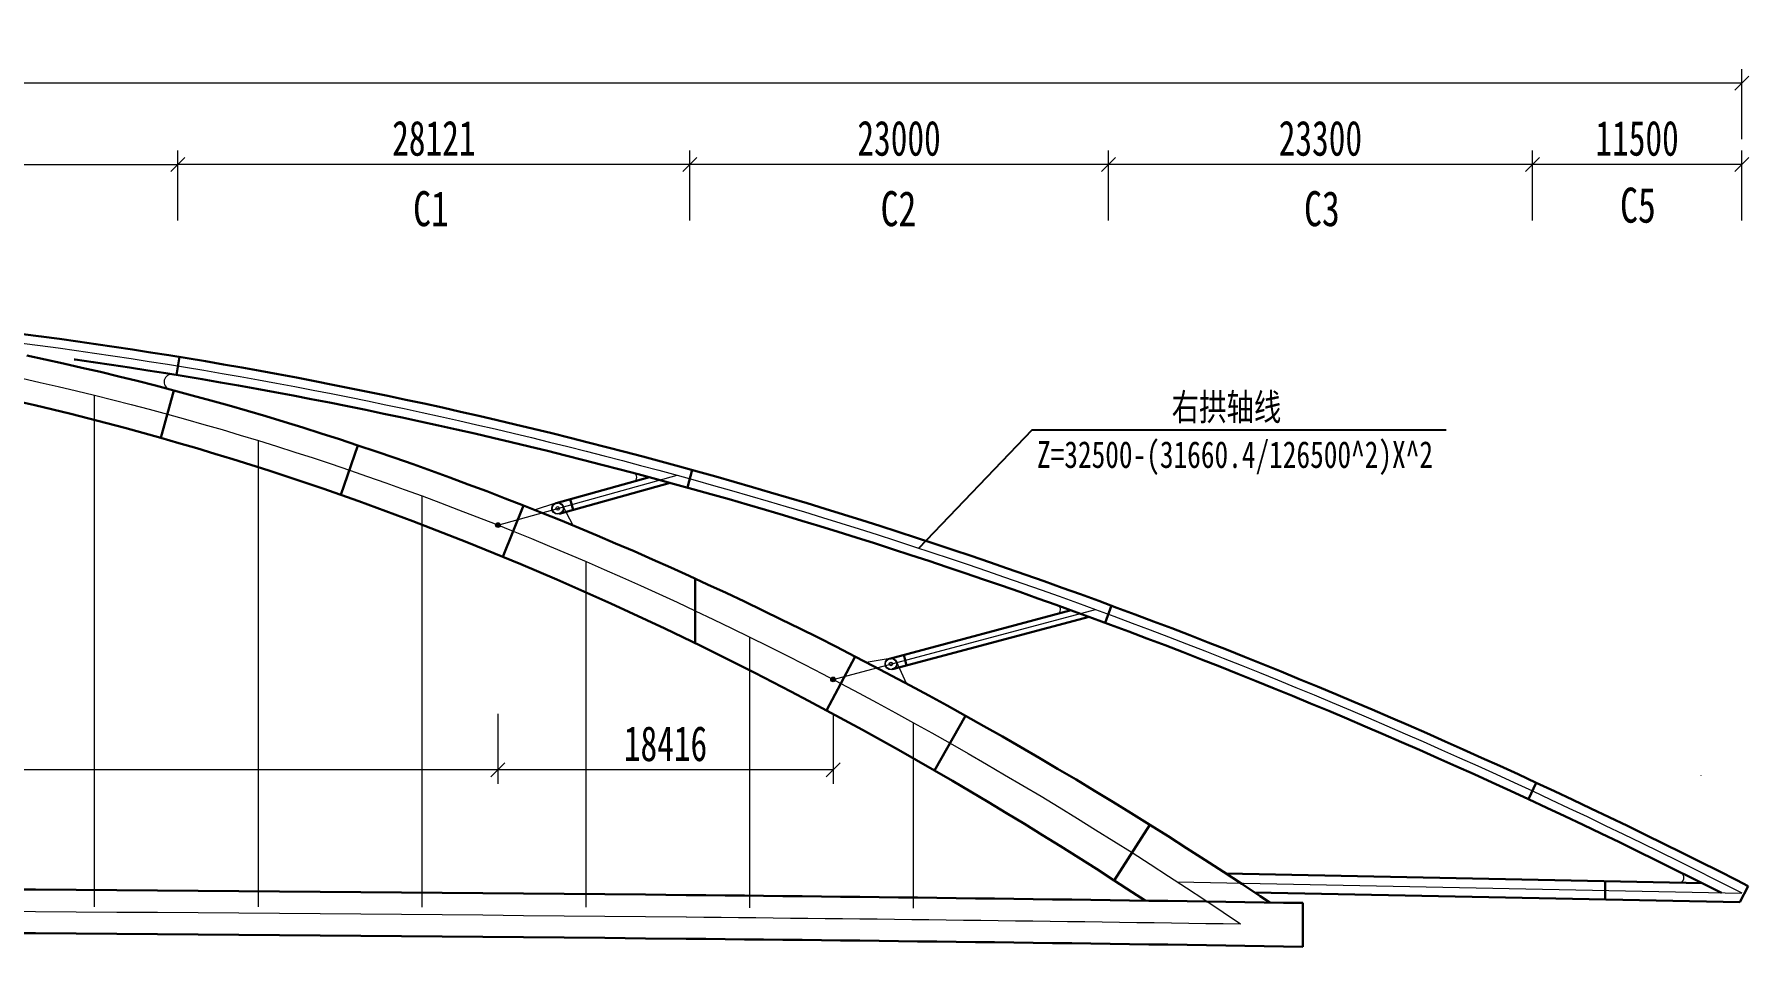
# Model space of a CAD drawing. Header units: millimetres. Extents: x -107417 to 789443, y 114680 to 345248.
# Drawn here: x 405326 to 499525, y 187488 to 237581 of the extents above; entities that cross this region are included whole.
import ezdxf
from ezdxf.enums import TextEntityAlignment as Align

# ---------------------------------------------------------------- set-up
doc = ezdxf.new("R2010")
doc.units = ezdxf.units.MM
doc.linetypes.add('CENTER2', pattern=[28.575, 19.05, -3.175, 3.175, -3.175])
doc.layers.get('Defpoints').update_dxf_attribs({"color": 8})
for name, color, linetype, lineweight in [('中心线', 2, 'CENTER2', 15), ('标注', 4, 'Continuous', 13), ('桥 构造粗实', 1, 'Continuous', 30), ('细实线', 4, 'Continuous', 15)]:
    doc.layers.add(name, color=color, linetype=linetype, lineweight=lineweight)
doc.styles.add('111', font='仿宋_GB2312.TTF', dxfattribs={"width": 0.7})
doc.styles.add('仿宋_GB2312', font='仿宋_GB2312.TTF', dxfattribs={"width": 0.75})
doc.dimstyles.new('200', dxfattribs={"dimscale": 0, "dimtxt": 2.5, "dimasz": 1, "dimexe": 1, "dimexo": 1, "dimgap": 0.6, "dimtad": 1, "dimdec": 0, "dimdsep": 46, "dimtxsty": '111', "dimblk": 'OBLIQUE', "dimcen": 0, "dimclrd": 4, "dimclre": 4, "dimclrt": 4, "dimadec": 1, "dimazin": 2, "dimtfac": 1, "dimtdec": 0, "dimtix": 1, "dimtmove": 2, "dimatfit": 3, "dimfxl": 4, "dimfxlon": 1, "dimtolj": 1, "dimlwd": -1, "dimlwe": -1, "dimarcsym": 0})

# ---------------------------------------------------------------- blocks, each defined once
blk = doc.blocks.new('_Oblique')
at = {"color": 0, "linetype": 'ByBlock', "lineweight": -2}
blk.add_line((-0.5, -0.5), (0.5, 0.5), dxfattribs=at)
blk = doc.blocks.new('*D132')
at = {"layer": 'Defpoints', "color": 0, "transparency": 16777216}
for p in [(464341, 230440), (464341, 205743), (487641, 196036)]:
    blk.add_point(p, dxfattribs=at)
at = {"layer": '细实线', "color": 4, "transparency": 16777216}
for p, q in [((464341, 227363), (464341, 231209)), ((487641, 227363), (487641, 231209)), ((487641, 230440), (464341, 230440))]:
    blk.add_line(p, q, dxfattribs=at)
at = {"layer": '细实线', "color": 4, "transparency": 16777216, "xscale": 769.2307692307704, "yscale": 769.2307692307704, "zscale": 769.2307692307704, "rotation": 180}
blk.add_blockref('_Oblique', (464341, 230440), dxfattribs=at)
at = {"layer": '细实线', "color": 4, "transparency": 16777216, "xscale": 769.2307692307704, "yscale": 769.2307692307704, "zscale": 769.2307692307704}
blk.add_blockref('_Oblique', (487641, 230440), dxfattribs=at)
at = {"layer": '细实线', "color": 4, "transparency": 16777216, "insert": (475991, 231863), "char_height": 1923.1, "attachment_point": 5, "style": '111'}
blk.add_mtext('\\A1;23300', dxfattribs=at)
blk = doc.blocks.new('*D133')
at = {"layer": 'Defpoints', "color": 0, "transparency": 16777216}
for p in [(441341, 230440), (441341, 213178), (464341, 205744)]:
    blk.add_point(p, dxfattribs=at)
at = {"layer": '细实线', "color": 4, "transparency": 16777216}
for p, q in [((441341, 227363), (441341, 231209)), ((464341, 227363), (464341, 231209)), ((464341, 230440), (441341, 230440))]:
    blk.add_line(p, q, dxfattribs=at)
at = {"layer": '细实线', "color": 4, "transparency": 16777216, "xscale": 769.2307692307704, "yscale": 769.2307692307704, "zscale": 769.2307692307704, "rotation": 180}
blk.add_blockref('_Oblique', (441341, 230440), dxfattribs=at)
at = {"layer": '细实线', "color": 4, "transparency": 16777216, "xscale": 769.2307692307704, "yscale": 769.2307692307704, "zscale": 769.2307692307704}
blk.add_blockref('_Oblique', (464341, 230440), dxfattribs=at)
at = {"layer": '细实线', "color": 4, "transparency": 16777216, "insert": (452841, 231863), "char_height": 1923.1, "attachment_point": 5, "style": '111'}
blk.add_mtext('\\A1;23000', dxfattribs=at)
blk = doc.blocks.new('*D134')
at = {"layer": 'Defpoints', "color": 0, "transparency": 16777216}
for p in [(413220, 230440), (413220, 219372), (441341, 213178)]:
    blk.add_point(p, dxfattribs=at)
at = {"layer": '细实线', "color": 4, "transparency": 16777216}
for p, q in [((413220, 227363), (413220, 231209)), ((441341, 227363), (441341, 231209)), ((441341, 230440), (413220, 230440))]:
    blk.add_line(p, q, dxfattribs=at)
at = {"layer": '细实线', "color": 4, "transparency": 16777216, "xscale": 769.2307692307704, "yscale": 769.2307692307704, "zscale": 769.2307692307704, "rotation": 180}
blk.add_blockref('_Oblique', (413220, 230440), dxfattribs=at)
at = {"layer": '细实线', "color": 4, "transparency": 16777216, "xscale": 769.2307692307704, "yscale": 769.2307692307704, "zscale": 769.2307692307704}
blk.add_blockref('_Oblique', (441341, 230440), dxfattribs=at)
at = {"layer": '细实线', "color": 4, "transparency": 16777216, "insert": (427280, 231863), "char_height": 1923.1, "attachment_point": 5, "style": '111'}
blk.add_mtext('\\A1;28121', dxfattribs=at)
blk = doc.blocks.new('*D165')
at = {"layer": 'Defpoints', "color": 0, "transparency": 16777216}
for p in [(487641, 230440), (487641, 196036), (499141, 190423)]:
    blk.add_point(p, dxfattribs=at)
at = {"layer": '细实线', "color": 4, "transparency": 16777216}
for p, q in [((487641, 227363), (487641, 231209)), ((499141, 227363), (499141, 231209)), ((499141, 230440), (487641, 230440))]:
    blk.add_line(p, q, dxfattribs=at)
at = {"layer": '细实线', "color": 4, "transparency": 16777216, "xscale": 769.2307692307704, "yscale": 769.2307692307704, "zscale": 769.2307692307704, "rotation": 180}
blk.add_blockref('_Oblique', (487641, 230440), dxfattribs=at)
at = {"layer": '细实线', "color": 4, "transparency": 16777216, "xscale": 769.2307692307704, "yscale": 769.2307692307704, "zscale": 769.2307692307704}
blk.add_blockref('_Oblique', (499141, 230440), dxfattribs=at)
at = {"layer": '细实线', "color": 4, "transparency": 16777216, "insert": (493391, 231863), "char_height": 1923.1, "attachment_point": 5, "style": '111'}
blk.add_mtext('\\A1;11500', dxfattribs=at)
blk = doc.blocks.new('*D166')
at = {"layer": 'Defpoints', "color": 0, "transparency": 16777216}
for p in [(248141, 234896), (248141, 191450), (499141, 190423)]:
    blk.add_point(p, dxfattribs=at)
at = {"layer": '细实线', "color": 4, "transparency": 16777216}
for p, q in [((248141, 231819), (248141, 235665)), ((499141, 231819), (499141, 235665)), ((499141, 234896), (248141, 234896))]:
    blk.add_line(p, q, dxfattribs=at)
at = {"layer": '细实线', "color": 4, "transparency": 16777216, "xscale": 769.2307692307704, "yscale": 769.2307692307704, "zscale": 769.2307692307704, "rotation": 180}
blk.add_blockref('_Oblique', (248141, 234896), dxfattribs=at)
at = {"layer": '细实线', "color": 4, "transparency": 16777216, "xscale": 769.2307692307704, "yscale": 769.2307692307704, "zscale": 769.2307692307704}
blk.add_blockref('_Oblique', (499141, 234896), dxfattribs=at)
at = {"layer": '细实线', "color": 4, "transparency": 16777216, "insert": (373641, 236319), "char_height": 1923.1, "attachment_point": 5, "style": '111'}
blk.add_mtext('\\A1;251000', dxfattribs=at)
blk = doc.blocks.new('*D181')
at = {"layer": 'Defpoints', "color": 0}
for p in [(430801, 210638), (449216, 202164), (430801, 197201)]:
    blk.add_point(p, dxfattribs=at)
at = {"layer": '细实线', "color": 4}
for p, q in [((430801, 200278), (430801, 196432)), ((449216, 200278), (449216, 196432)), ((449216, 197201), (430801, 197201))]:
    blk.add_line(p, q, dxfattribs=at)
at = {"layer": '细实线', "color": 4, "xscale": 769.2307692307704, "yscale": 769.2307692307704, "zscale": 769.2307692307704, "rotation": 180}
blk.add_blockref('_Oblique', (430801, 197201), dxfattribs=at)
at = {"layer": '细实线', "color": 4, "xscale": 769.2307692307704, "yscale": 769.2307692307704, "zscale": 769.2307692307704}
blk.add_blockref('_Oblique', (449216, 197201), dxfattribs=at)
at = {"layer": '细实线', "color": 4, "insert": (440009, 198624), "char_height": 1923.1, "attachment_point": 5, "style": '111'}
blk.add_mtext('\\A1;18416', dxfattribs=at)
blk = doc.blocks.new('*D182')
at = {"layer": 'Defpoints', "color": 0}
for p in [(372641, 222191), (430801, 210638), (372641, 197201)]:
    blk.add_point(p, dxfattribs=at)
at = {"layer": '细实线', "color": 4}
for p, q in [((372641, 200278), (372641, 196432)), ((430801, 200278), (430801, 196432)), ((430801, 197201), (372641, 197201))]:
    blk.add_line(p, q, dxfattribs=at)
at = {"layer": '细实线', "color": 4, "xscale": 769.2307692307704, "yscale": 769.2307692307704, "zscale": 769.2307692307704, "rotation": 180}
blk.add_blockref('_Oblique', (372641, 197201), dxfattribs=at)
at = {"layer": '细实线', "color": 4, "xscale": 769.2307692307704, "yscale": 769.2307692307704, "zscale": 769.2307692307704}
blk.add_blockref('_Oblique', (430801, 197201), dxfattribs=at)
at = {"layer": '细实线', "color": 4, "insert": (401721, 198624), "char_height": 1923.1, "attachment_point": 5, "style": '111'}
blk.add_mtext('\\A1;58160', dxfattribs=at)
blk = doc.blocks.new('*D184')
at = {"layer": 'Defpoints', "color": 0}
for p in [(413220, 230440), (372641, 222449), (413220, 219372)]:
    blk.add_point(p, dxfattribs=at)
at = {"layer": '细实线', "color": 4}
for p, q in [((372641, 227363), (372641, 231209)), ((413220, 227363), (413220, 231209)), ((372641, 230440), (413220, 230440))]:
    blk.add_line(p, q, dxfattribs=at)
at = {"layer": '细实线', "color": 4, "xscale": 769.2307692307704, "yscale": 769.2307692307704, "zscale": 769.2307692307704, "rotation": 180}
blk.add_blockref('_Oblique', (372641, 230440), dxfattribs=at)
at = {"layer": '细实线', "color": 4, "xscale": 769.2307692307704, "yscale": 769.2307692307704, "zscale": 769.2307692307704}
blk.add_blockref('_Oblique', (413220, 230440), dxfattribs=at)
at = {"layer": '细实线', "color": 4, "insert": (392930, 231863), "char_height": 1923.1, "attachment_point": 5, "style": '111'}
blk.add_mtext('\\A1;40579', dxfattribs=at)

msp = doc.modelspace()

# ---------------------------------------------------------------- hatches: boundary and pattern name
at = {"layer": '细实线'}
h = msp.add_hatch(color=256, dxfattribs=at)
edge = h.paths.add_edge_path()
edge.add_arc((430800.8, 210638.3), 129, 0, 360)
h = msp.add_hatch(color=256, dxfattribs=at)
edge = h.paths.add_edge_path()
edge.add_arc((449216.3, 202163.9), 129, 0, 360)

# ---------------------------------------------------------------- linework, layer by layer
at = {"ltscale": 550}
for p, q in [((460131.6, 215854.9), (453929.1, 209372.8)), ((482893.8, 215854.9), (460131.6, 215854.9))]:
    msp.add_line(p, q, dxfattribs=at)
at = {"layer": '中心线', "color": 4, "ltscale": 0.4}
for p, q in [((408640.7, 189670.6), (408640.7, 217765.1)), ((417640.7, 189671.5), (417640.7, 215275.3)), ((426640.7, 189664.9), (426640.7, 212232.4)), ((435640.7, 189651), (435640.7, 208636.1)), ((444640.7, 189629.7), (444640.7, 204486.6)), ((453640.7, 189599.7), (453640.7, 199783.8))]:
    msp.add_line(p, q, dxfattribs=at)
at = {"layer": '标注'}
for p, q in [((413139.5, 218878.4), (412946.5, 218909.9)), ((413000.6, 218028), (412770.2, 218089.7))]:
    msp.add_line(p, q, dxfattribs=at)
at = {"layer": '标注', "color": 8, "ltscale": 550}
for p, q in [((430800.8, 210638.3), (440640.7, 213371.6)), ((449216.3, 202163.9), (463640.7, 206000.9))]:
    msp.add_line(p, q, dxfattribs=at)
at = {"layer": '标注', "ltscale": 550}
for p, q in [((432813.5, 211468.4), (433982.3, 211858.9)), ((434937, 210608.7), (434374.1, 211699.7)), ((451026.2, 203108.5), (452344.5, 203330.9)), ((453251.1, 201934.6), (452693.8, 203146.2)), ((496905, 196893.7), (496920.5, 196897.6)), ((468120.5, 191055.6), (499140.7, 190423.3))]:
    msp.add_line(p, q, dxfattribs=at)
for points in [[(404640.7, 220627.4), (405640.7, 220496.4), (406640.7, 220361.3), (407640.7, 220222.2), (408640.7, 220079.1), (409640.7, 219932), (410640.7, 219780.9), (411640.7, 219625.7), (412640.7, 219466.4), (413640.7, 219303.2), (414640.7, 219135.9), (415640.7, 218964.6), (416640.7, 218789.2), (417640.7, 218609.8), (418640.7, 218426.4), (419640.7, 218239), (420640.7, 218047.5), (421640.7, 217852), (422640.7, 217652.5), (423640.7, 217448.9), (424640.7, 217241.3), (425640.7, 217029.7), (426640.7, 216814), (427640.7, 216594.4), (428640.7, 216370.6), (429640.7, 216142.9), (430640.7, 215911.1), (431640.7, 215675.3), (432640.7, 215435.4), (433640.7, 215191.6), (434640.7, 214943.7), (435640.7, 214691.7), (436640.7, 214435.8), (437640.7, 214175.8), (438640.7, 213911.7), (439640.7, 213643.7), (440640.7, 213371.6), (441640.7, 213095.5), (442640.7, 212815.3), (443640.7, 212531.1), (444640.7, 212242.9), (445640.7, 211950.7), (446640.7, 211654.4), (447640.7, 211354.1), (448640.7, 211049.7), (449640.7, 210741.4), (450640.7, 210429), (451640.7, 210112.5), (452640.7, 209792.1), (453640.7, 209467.6), (454640.7, 209139), (455640.7, 208806.5), (456640.7, 208469.9), (457640.7, 208129.3), (458640.7, 207784.6), (459640.7, 207435.9), (460640.7, 207083.2), (461640.7, 206726.5), (462640.7, 206365.7), (463640.7, 206000.9), (464640.7, 205632.1), (465640.7, 205259.2), (466640.7, 204882.3), (467640.7, 204501.4), (468640.7, 204116.4), (469640.7, 203727.4), (470640.7, 203334.4), (471640.7, 202937.4), (472640.7, 202536.3), (473640.7, 202131.2), (474640.7, 201722), (475640.7, 201308.8), (476640.7, 200891.6), (477640.7, 200470.4), (478640.7, 200045.1), (479640.7, 199615.8), (480640.7, 199182.5), (481640.7, 198745.1), (482640.7, 198303.7), (483640.7, 197858.3), (484640.7, 197408.9), (485640.7, 196955.4), (486640.7, 196497.9), (487640.7, 196036.3)], [(404640.7, 218694), (405640.7, 218472), (406640.7, 218243.2), (407640.7, 218007.5), (408640.7, 217765.1), (409640.7, 217515.8), (410640.7, 217259.6), (411640.7, 216996.6), (412640.7, 216726.8), (413640.7, 216450.2), (414640.7, 216166.7), (415640.7, 215876.4), (416640.7, 215579.3), (417640.7, 215275.3), (418640.7, 214964.6), (419640.7, 214646.9), (420640.7, 214322.5), (421640.7, 213991.2), (422640.7, 213653.1), (423640.7, 213308.2), (424640.7, 212956.4), (425640.7, 212597.8), (426640.7, 212232.4), (427640.7, 211860.1), (428640.7, 211481), (429640.7, 211095.1), (430640.7, 210702.3), (431640.7, 210302.7), (432640.7, 209896.3), (433640.7, 209483.1), (434640.7, 209063), (435640.7, 208636.1), (436640.7, 208202.4), (437640.7, 207761.8), (438640.7, 207314.4), (439640.7, 206860.2), (440640.7, 206399.1), (441640.7, 205931.2), (442640.7, 205456.5), (443640.7, 204975), (444640.7, 204486.6), (445640.7, 203991.4), (446640.7, 203489.3), (447640.7, 202980.5), (448640.7, 202464.8), (449640.7, 201942.2), (450640.7, 201412.9), (451640.7, 200876.7), (452640.7, 200333.6), (453640.7, 199783.8), (454640.7, 199227.1), (455640.7, 198663.6), (456640.7, 198093.2), (457640.7, 197516.1), (458640.7, 196932.1), (459640.7, 196341.2), (460640.7, 195743.5), (461640.7, 195139), (462640.7, 194527.7), (463640.7, 193909.6), (464640.7, 193284.6), (465640.7, 192652.7), (466640.7, 192014.1), (467640.7, 191368.6), (468640.7, 190716.3), (469640.7, 190057.2), (470640.7, 189391.2), (471608.4, 188740.1)], [(487640.7, 196036.3), (488640.7, 195570.7), (489640.7, 195101.1), (490640.7, 194627.5), (491640.7, 194149.8), (492640.7, 193668.1), (493640.7, 193182.4), (494640.7, 192692.6), (495640.7, 192198.8), (496640.7, 191701), (497640.7, 191199.1), (498640.7, 190693.2), (499140.7, 190438.3)]]:
    msp.add_lwpolyline(points, dxfattribs=at)
msp.add_lwpolyline([(274818.1, 189509.3, -0.0009273), (298127.1, 189622.5), (298141.8, 189622.5, -0.0032499), (441136.1, 189122.1), (441166.4, 189121.8, -0.0012685), (471608.4, 188740.1, -0.0012685)], format="xyb", dxfattribs=at)
for centre, radius in [((434085.3, 211550.7), 325), ((434085.3, 211550.7), 300), ((434085.3, 211550.7), 100), ((452398.5, 203010.4), 325), ((452398.5, 203010.4), 300), ((452398.5, 203010.4), 100)]:
    msp.add_circle(centre, radius, dxfattribs=at)
at = {"layer": '标注'}
for centre, radius, start, end in [((412878.8, 218495.4), 420, 80.727967, 255.015898), ((461467, 205991.8), 250, 284.896093, 70.161893), ((495667.8, 191294.1), 300, 268.832258, 63.349834)]:
    msp.add_arc(centre, radius, start, end, dxfattribs=at)
at = {"layer": '标注', "ltscale": 550}
msp.add_arc((438179.7, 213258.8), 250, 285.523734, 74.994031, dxfattribs=at)
at = {"layer": '桥 构造粗实'}
for p, q in [((413139.5, 218878.4), (413300.6, 219865.3)), ((413000.6, 218028), (412280.7, 215425.7)), ((423109.4, 215012.1), (422171.9, 212294.2)), ((434005, 211839.7), (439129.2, 213263.1)), ((434165.6, 211261.6), (440264.5, 212955.7)), ((441473.7, 213660.3), (441207.6, 212696.3)), ((434936.4, 211475.7), (434775.8, 212053.9)), ((432211.6, 211707.4), (431069.8, 208898.1)), ((441640.7, 207695.3), (441640.7, 204149.2)), ((452321.4, 203300.3), (462303.8, 205955.7)), ((452475.6, 202720.5), (463289.1, 205596.9)), ((464513.7, 206211.8), (464167.6, 205273.6)), ((453248.8, 202926.2), (453094.5, 203506)), ((450423.8, 203421.5), (448857.6, 200463)), ((456495.9, 200163.1), (454785.4, 197164.1)), ((487851.7, 196489.6), (487429.6, 195583)), ((487429.6, 195583), (487851.7, 196489.6)), ((466616.9, 194181.4), (464664.4, 191124.1)), ((466616.9, 194181.4), (464664.4, 191124.1)), ((470810.6, 191500.8), (496988.1, 190967.2)), ((472377.4, 190468.8), (499046.1, 189925.2)), ((491640.7, 191076.2), (491640.7, 190076.2)), ((499046.1, 189925.2), (499500.4, 190816.1)), ((475020.7, 189887.7), (475020.7, 187487.7))]:
    msp.add_line(p, q, dxfattribs=at)
for points in [[(404704.6, 221123.3), (405706.6, 220992), (406708.6, 220856.7), (407710.5, 220717.3), (408712.5, 220574), (409714.4, 220426.5), (410716.4, 220275.1), (411718.3, 220119.6), (412720.3, 219960.1), (413722.2, 219796.5), (414724.1, 219628.9), (415726.1, 219457.2), (416728, 219281.5), (417729.9, 219101.8), (418731.8, 218918.1), (419733.7, 218730.3), (420735.6, 218538.4), (421737.6, 218342.5), (422739.5, 218142.6), (423741.4, 217938.7), (424743.2, 217730.7), (425745.1, 217518.7), (426747, 217302.6), (427748.9, 217082.5), (428750.8, 216858.4), (429752.6, 216630.2), (430754.5, 216398), (431756.4, 216161.7), (432758.2, 215921.4), (433760.1, 215677.1), (434761.9, 215428.7), (435763.7, 215176.3), (436765.6, 214919.9), (437767.4, 214659.4), (438769.2, 214394.9), (439771, 214126.4), (440772.8, 213853.8), (441774.6, 213577.2), (442776.4, 213296.5), (443778.2, 213011.8), (444780, 212723.1), (445781.8, 212430.3), (446783.6, 212133.5), (447785.4, 211832.7), (448787.1, 211527.8), (449788.9, 211218.9), (450790.6, 210905.9), (451792.4, 210588.9), (452794.1, 210267.9), (453795.9, 209942.9), (454797.6, 209613.8), (455799.3, 209280.6), (456801, 208943.5), (457802.7, 208602.3), (458804.4, 208257), (459806.1, 207907.8), (460807.8, 207554.5), (461809.5, 207197.1), (462811.2, 206835.7), (463812.9, 206470.3), (464814.5, 206100.9), (465816.2, 205727.4), (466817.8, 205349.9), (467819.5, 204968.3), (468821.1, 204582.7), (469822.7, 204193.1), (470824.4, 203799.4), (471826, 203401.7), (472827.6, 203000), (473829.2, 202594.3), (474830.8, 202184.5), (475832.4, 201770.6), (476834, 201352.7), (477835.6, 200930.8), (478837.1, 200504.9), (479838.7, 200074.9), (480840.2, 199640.9), (481841.8, 199202.9), (482843.3, 198760.8), (483844.9, 198314.7), (484846.4, 197864.6), (485847.9, 197410.4), (486849.4, 196952.2), (487851, 196489.9), (487851.7, 196489.6)], [(404914, 219944.5), (405924, 219729.2), (406934.2, 219507.1), (407944.4, 219278), (408954.7, 219042), (409965, 218799.1), (410975.4, 218549.4), (411985.9, 218292.7), (412996.5, 218029.1), (414007.1, 217758.6), (415017.8, 217481.2), (416028.5, 217196.9), (417039.3, 216905.7), (418050.2, 216607.6), (419061.1, 216302.6), (420072, 215990.6), (421083.1, 215671.8), (422094.1, 215346.1), (423105.3, 215013.5), (424116.4, 214673.9), (425127.7, 214327.5), (426138.9, 213974.1), (427150.2, 213613.9), (428161.6, 213246.7), (429173, 212872.7), (430184.4, 212491.7), (431195.9, 212103.9), (432207.4, 211709.1), (433219, 211307.4), (434230.6, 210898.9), (435242.2, 210483.4), (436253.8, 210061), (437265.5, 209631.8), (438277.2, 209195.6), (439289, 208752.5), (440300.8, 208302.6), (441312.6, 207845.7), (442324.4, 207381.9), (443336.2, 206911.3), (444348.1, 206433.7), (445360, 205949.3), (446371.9, 205457.9), (447383.9, 204959.7), (448395.8, 204454.5), (449407.8, 203942.5), (450419.8, 203423.6), (451431.8, 202897.8), (452443.8, 202365), (453455.8, 201825.4), (454467.9, 201278.9), (455480, 200725.6), (456492, 200165.3), (457504.1, 199598.1), (458516.2, 199024.1), (459528.3, 198443.1), (460540.4, 197855.3), (461552.5, 197260.6), (462564.7, 196659), (463576.8, 196050.5), (464588.9, 195435.1), (465601.1, 194812.9), (466613.2, 194183.7), (466616.9, 194181.4)], [(407519.8, 219734.2), (407570.8, 219727.1), (408568.9, 219584.3), (409566.9, 219437.5), (410565, 219286.6), (411563, 219131.7), (412561.1, 218972.8), (413559.1, 218809.9), (414557.2, 218642.9), (415555.3, 218471.9), (416553.3, 218296.9), (417551.4, 218117.9), (418549.5, 217934.8), (419547.6, 217747.7), (420545.7, 217556.6), (421543.8, 217361.5), (422541.9, 217162.3), (423540, 216959.2), (424538.1, 216752), (425536.2, 216540.7), (426534.3, 216325.5), (427532.4, 216106.2), (428530.6, 215882.9), (429528.7, 215655.6), (430526.8, 215424.2), (431525, 215188.9), (432523.1, 214949.5), (433521.3, 214706), (434519.4, 214458.6), (435517.6, 214207.1), (436515.8, 213951.6), (437513.9, 213692.1), (438512.1, 213428.5), (439510.3, 213161), (440508.5, 212889.4), (441506.7, 212613.7), (442504.9, 212334.1), (443503.1, 212050.4), (444501.3, 211762.7), (445499.5, 211471), (446497.7, 211175.2), (447496, 210875.5), (448494.2, 210571.7), (449492.4, 210263.8), (450490.7, 209952), (451488.9, 209636.1), (452487.2, 209316.2), (453485.5, 208992.3), (454483.7, 208664.3), (455482, 208332.3), (456480.3, 207996.3), (457478.6, 207656.3), (458476.9, 207312.2), (459475.2, 206964.1), (460473.5, 206612), (461471.8, 206255.9), (462470.1, 205895.7), (463468.5, 205531.5), (464466.8, 205163.3), (465465.2, 204791), (466463.5, 204414.7), (467461.9, 204034.4), (468460.2, 203650.1), (469458.6, 203261.8), (470457, 202869.4), (471455.3, 202473), (472453.7, 202072.5), (473452.1, 201668.1), (474450.5, 201259.6), (475448.9, 200847.1), (476447.4, 200430.5), (477445.8, 200009.9), (478444.2, 199585.3), (479442.6, 199156.7), (480441.1, 198724), (481439.5, 198287.4), (482438, 197846.7), (483436.5, 197401.9), (484434.9, 196953.1), (485433.4, 196500.3), (486431.9, 196043.5), (487429.6, 195583)], [(404367.3, 217443.5), (405357.3, 217214.8), (406347.2, 216979.3), (407336.9, 216737.1), (408326.7, 216488.1), (409316.3, 216232.4), (410305.9, 215969.8), (411295.4, 215700.6), (412284.9, 215424.6), (413274.2, 215141.8), (414263.6, 214852.3), (415252.8, 214556), (416242, 214252.9), (417231.2, 213943.1), (418220.3, 213626.6), (419209.3, 213303.2), (420198.3, 212973.2), (421187.2, 212636.3), (422176.1, 212292.8), (423164.9, 211942.4), (424153.7, 211585.3), (425142.4, 211221.5), (426131.1, 210850.8), (427119.7, 210473.5), (428108.3, 210089.3), (429096.9, 209698.5), (430085.4, 209300.8), (431073.9, 208896.4), (432062.4, 208485.2), (433050.8, 208067.3), (434039.1, 207642.6), (435027.5, 207211.2), (436015.8, 206773), (437004.1, 206328), (437992.3, 205876.3), (438980.6, 205417.8), (439968.8, 204952.5), (440956.9, 204480.5), (441945.1, 204001.7), (442933.2, 203516.2), (443921.3, 203023.9), (444909.4, 202524.8), (445897.5, 202019), (446885.5, 201506.4), (447873.5, 200987), (448861.6, 200460.9), (449849.5, 199928), (450837.5, 199388.3), (451825.5, 198841.8), (452813.4, 198288.6), (453801.4, 197728.6), (454789.3, 197161.9), (455777.2, 196588.4), (456765.1, 196008.1), (457753, 195421), (458740.9, 194827.1), (459728.8, 194226.5), (460716.7, 193619.1), (461704.5, 193004.9), (462692.4, 192384), (463680.3, 191756.3), (464664.4, 191124.1)], [(487851.7, 196489.6), (488852.5, 196023.7), (489853.9, 195553.3), (490855.4, 195079), (491856.9, 194600.6), (492858.4, 194118.2), (493859.9, 193631.8), (494861.3, 193141.3), (495862.8, 192646.8), (496864.2, 192148.2), (497865.7, 191645.6), (498867.1, 191139), (499500.4, 190816.1)], [(487429.6, 195583), (487430.4, 195582.7), (488428.9, 195117.8), (489427.4, 194648.9), (490425.9, 194175.9), (491424.4, 193699), (492422.9, 193218), (493421.5, 192733), (494420, 192243.9), (495418.6, 191750.8), (496417.1, 191253.7), (497415.7, 190752.6), (498021.5, 190446.1)], [(466616.9, 194181.4), (467625.3, 193547.7), (468637.5, 192904.8), (469649.6, 192255), (470661.8, 191598.3), (471673.9, 190934.8), (472686.1, 190264.3), (473207, 189915.8)], [(464664.4, 191124.1), (465656, 190480.5), (466362.7, 190016.9)]]:
    msp.add_lwpolyline(points, dxfattribs=at)
for points in [[(271260.7, 190684.4, -0.0010688), (298127.1, 190822.5), (298141.8, 190822.5, -0.0032499), (441136.1, 190322.1), (441166.4, 190321.8, -0.0014107), (475020.7, 189887.7, -0.0014107)], [(271260.7, 188284.4, -0.0010688), (298127.1, 188422.5), (298141.8, 188422.5, -0.0032499), (441136.1, 187922.1), (441166.4, 187921.8, -0.0014107), (475020.7, 187487.7, -0.0014107)]]:
    msp.add_lwpolyline(points, format="xyb", dxfattribs=at)
at = {"layer": '细实线'}
for centre in [(430800.8, 210638.3), (449216.3, 202163.9)]:
    msp.add_circle(centre, 129, dxfattribs=at)

# ---------------------------------------------------------------- texts
at = {"linetype": 'Continuous', "style": '仿宋_GB2312', "width": 0.75}
for s, height, p in [('C1', 1923.08, (427122.9, 228008.5)), ('C2', 1923.08, (452808.5, 228008.5)), ('C3', 1923.08, (476075.1, 228008.5)), ('C5', 1923.08, (493438.4, 228200.1)), ('右拱轴线', 1470.59, (470831.1, 217145.8)), ('Z=32500-(31660.4/126500^ 2)X^ 2', 1470.588, (471299, 214394.7))]:
    msp.add_text(s, height=height, dxfattribs=at).set_placement(p, align=Align.MIDDLE)

# ---------------------------------------------------------------- dimensions: what is measured, and where the dimension line sits
at = {"layer": '细实线'}
for base, p1, p2, picture, middle in [((248140.7, 234895.7), (499140.7, 190423.3), (248140.7, 191450), '*D166', (373640.7, 236318.8)), ((413220, 230439.8), (372640.7, 222448.8), (413220, 219371.9), '*D184', (392930.3, 231862.9))]:
    dim = msp.add_linear_dim(base=base, p1=p1, p2=p2, dimstyle='200', override={"dimscale": 769.230769, "dimarcsym": 1}, dxfattribs=at)
    dim.commit()
    dim.dimension.update_dxf_attribs({"geometry": picture, "text_midpoint": middle})
for base, p1, p2, picture, middle in [((413220, 230439.8), (441340.7, 213178.3), (413220, 219371.9), '*D134', (427280.3, 231862.9)), ((441340.7, 230439.8), (464341.1, 205743.8), (441340.7, 213178.3), '*D133', (452840.9, 231862.9)), ((464340.7, 230439.8), (487640.7, 196036.3), (464340.7, 205742.7), '*D132', (475990.7, 231862.9)), ((487640.7, 230439.8), (499140.7, 190423.3), (487640.7, 196036.3), '*D165', (493390.7, 231862.9)), ((372640.7, 197201.2), (430800.8, 210638.3), (372640.7, 222191.2), '*D182', (401720.7, 198624.3)), ((430800.7944, 197201.2085), (449216.3399, 202163.9466), (430800.7944, 210638.3478), '*D181', (440008.5672, 198624.2854))]:
    dim = msp.add_linear_dim(base=base, p1=p1, p2=p2, angle=180, dimstyle='200', override={"dimscale": 769.230769, "dimarcsym": 1}, dxfattribs=at)
    dim.commit()
    dim.dimension.update_dxf_attribs({"geometry": picture, "text_midpoint": middle})

doc.saveas('drawing.dxf')
